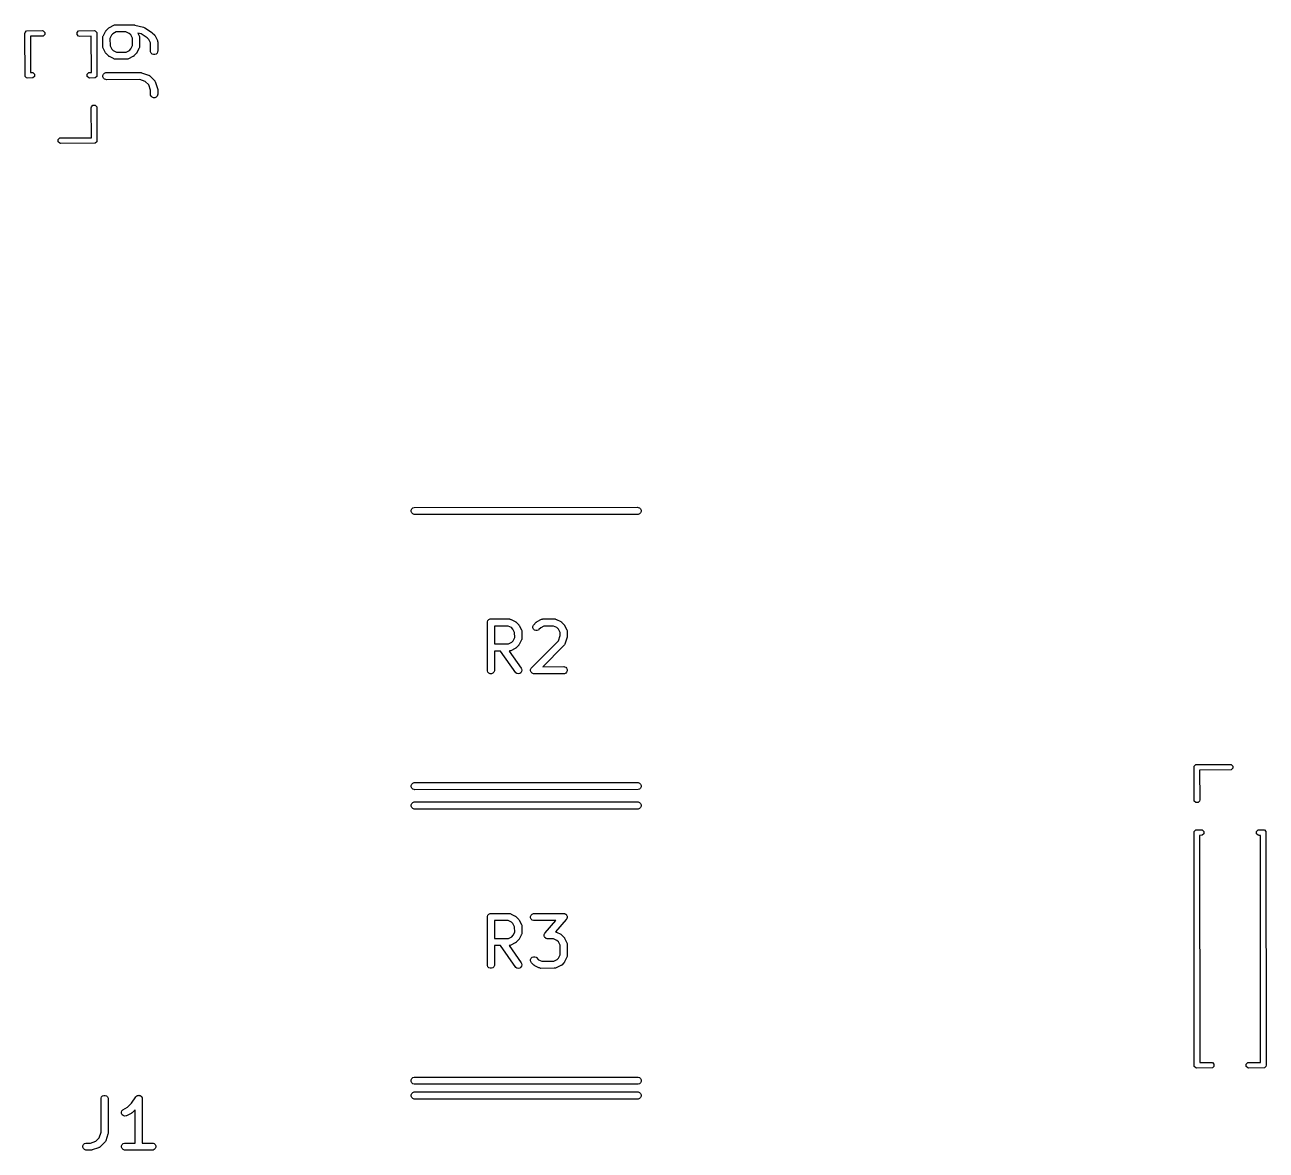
# Model space of a CAD drawing. Extents: x 195 to 321, y -207 to -140.
# Drawn here: x 195.25 to 221.25, y -178.84 to -155.26 of the extents above; entities that cross this region are included whole.
import ezdxf

# ---------------------------------------------------------------- set-up
doc = ezdxf.new("R2010")
doc.units = 0
doc.layers.add('BLACK', color=7, linetype='CONTINUOUS')

msp = doc.modelspace()

# ---------------------------------------------------------------- linework, layer by layer
at = {"layer": 'BLACK', "linetype": 'CONTINUOUS'}
for p, q in [((197.017199, -155.314942), (197.111754, -155.266251)), ((197.111754, -155.266251), (197.125485, -155.260996)), ((197.125485, -155.260996), (197.128174, -155.260804)), ((197.128174, -155.260804), (197.130663, -155.259774)), ((197.130663, -155.259774), (197.143333, -155.259727)), ((197.143333, -155.259727), (197.154675, -155.258922)), ((197.154675, -155.258922), (197.156943, -155.259678)), ((197.156943, -155.259678), (197.526247, -155.258333)), ((197.526247, -155.258333), (197.5288, -155.258584)), ((197.5288, -155.258584), (197.529893, -155.258422)), ((197.529893, -155.258422), (197.531764, -155.258876)), ((197.531764, -155.258876), (197.540879, -155.259774)), ((197.540879, -155.259774), (197.548547, -155.26295)), ((197.548547, -155.26295), (197.734913, -155.308191)), ((195.245, -155.44), (195.249567, -155.417039)), ((195.249567, -156.337961), (195.245, -155.44)), ((195.249567, -155.417039), (195.282039, -155.384567)), ((195.282039, -155.384567), (195.605507, -155.38)), ((195.628468, -155.495433), (195.36085, -155.499211)), ((195.36085, -155.499211), (195.3647, -156.256125)), ((195.605507, -155.38), (195.628468, -155.384567)), ((195.628468, -155.384567), (195.66094, -155.417039)), ((195.66094, -155.462961), (195.628468, -155.495433)), ((195.66094, -155.417039), (195.66094, -155.462961)), ((196.33906, -155.417039), (196.371532, -155.384567)), ((196.33906, -155.462961), (196.33906, -155.417039)), ((196.371532, -155.495433), (196.33906, -155.462961)), ((196.371532, -155.384567), (196.695, -155.38)), ((196.394493, -155.5), (196.371532, -155.495433)), ((196.635287, -155.4966), (196.394493, -155.5)), ((196.639156, -156.257325), (196.635287, -155.4966)), ((196.695, -155.38), (196.717961, -155.384567)), ((196.717961, -155.384567), (196.750433, -155.417039)), ((196.750433, -155.417039), (196.755, -156.315)), ((196.879819, -155.523809), (196.88126, -155.509177)), ((196.881077, -155.702896), (196.879819, -155.523809)), ((196.88126, -155.509177), (196.882291, -155.506687)), ((196.882291, -155.506687), (196.882482, -155.504)), ((196.882482, -155.504), (196.888786, -155.491006)), ((196.888786, -155.491006), (196.892459, -155.482141)), ((196.892459, -155.482141), (196.893681, -155.480918)), ((196.893681, -155.480918), (196.935356, -155.39503)), ((196.935356, -155.39503), (196.93932, -155.38873)), ((196.93932, -155.38873), (196.940078, -155.386903)), ((196.940078, -155.386903), (196.941208, -155.385732)), ((196.941208, -155.385732), (196.943188, -155.382587)), ((196.943188, -155.382587), (196.949682, -155.376954)), ((196.949682, -155.376954), (196.997024, -155.327919)), ((196.997024, -155.327919), (197.002773, -155.3232)), ((197.002773, -155.3232), (197.004073, -155.321702)), ((197.004073, -155.321702), (197.005486, -155.320974)), ((197.005486, -155.320974), (197.008389, -155.318592)), ((197.008389, -155.318592), (197.017199, -155.314942)), ((197.061871, -155.474974), (197.028619, -155.543504)), ((197.092115, -155.443647), (197.061871, -155.474974)), ((197.160803, -155.408276), (197.092115, -155.443647)), ((197.364521, -155.407534), (197.160803, -155.408276)), ((197.432224, -155.440385), (197.364521, -155.407534)), ((197.463551, -155.470629), (197.432224, -155.440385)), ((197.498975, -155.53942), (197.463551, -155.470629)), ((197.500065, -155.694589), (197.498975, -155.53942)), ((197.683097, -155.448585), (197.610395, -155.430936)), ((197.610395, -155.430936), (197.640948, -155.490268)), ((197.640948, -155.490268), (197.646203, -155.503999)), ((197.646203, -155.503999), (197.646394, -155.506688)), ((197.646394, -155.506688), (197.647425, -155.509177)), ((197.647425, -155.509177), (197.647518, -155.522516)), ((197.647518, -155.522516), (197.648277, -155.533189)), ((197.648277, -155.533189), (197.647607, -155.535196)), ((197.647607, -155.535196), (197.648866, -155.714285)), ((197.80748, -155.530124), (197.683097, -155.448585)), ((197.734913, -155.308191), (197.743535, -155.311271)), ((197.743535, -155.311271), (197.745352, -155.311631)), ((197.745352, -155.311631), (197.746323, -155.312267)), ((197.746323, -155.312267), (197.748759, -155.313138)), ((197.748759, -155.313138), (197.757262, -155.319438)), ((197.757262, -155.319438), (197.901183, -155.413786)), ((197.844504, -155.565868), (197.80748, -155.530124)), ((197.901183, -155.413786), (197.901223, -155.413819)), ((197.901223, -155.413819), (197.901247, -155.413829)), ((197.901247, -155.413829), (197.901311, -155.413891)), ((197.901311, -155.413891), (197.912558, -155.423102)), ((197.912558, -155.423102), (197.915678, -155.427761)), ((197.915678, -155.427761), (197.960232, -155.470775)), ((197.960232, -155.470775), (197.96495, -155.476524)), ((197.96495, -155.476524), (197.96645, -155.477825)), ((197.96645, -155.477825), (197.967177, -155.479238)), ((197.967177, -155.479238), (197.96956, -155.482141)), ((197.96956, -155.482141), (197.973209, -155.490951)), ((197.973209, -155.490951), (198.021901, -155.585506)), ((196.880408, -155.704904), (196.881077, -155.702896)), ((196.881166, -155.715576), (196.880408, -155.704904)), ((196.88126, -155.728917), (196.881166, -155.715576)), ((196.882291, -155.731406), (196.88126, -155.728917)), ((196.882482, -155.734094), (196.882291, -155.731406)), ((196.887737, -155.747826), (196.882482, -155.734094)), ((196.936429, -155.842382), (196.887737, -155.747826)), ((197.028619, -155.543504), (197.029709, -155.698673)), ((197.029709, -155.698673), (197.065133, -155.767464)), ((197.065133, -155.767464), (197.096461, -155.797709)), ((197.096461, -155.797709), (197.165082, -155.831005)), ((197.367818, -155.829849), (197.436569, -155.794446)), ((197.436569, -155.794446), (197.466814, -155.763118)), ((197.466814, -155.763118), (197.500065, -155.694589)), ((197.635004, -155.757174), (197.593329, -155.843064)), ((197.636226, -155.755953), (197.635004, -155.757174)), ((197.639895, -155.747093), (197.636226, -155.755953)), ((197.646203, -155.734095), (197.639895, -155.747093)), ((197.646394, -155.731405), (197.646203, -155.734095)), ((197.647425, -155.728917), (197.646394, -155.731405)), ((197.648866, -155.714285), (197.647425, -155.728917)), ((197.879928, -155.634658), (197.844504, -155.565868)), ((197.88126, -155.824155), (197.879928, -155.634658)), ((198.021901, -155.585506), (198.027156, -155.599237)), ((198.027156, -155.599237), (198.027347, -155.601926)), ((198.027347, -155.601926), (198.028378, -155.604415)), ((198.028378, -155.604415), (198.028471, -155.617754)), ((198.028471, -155.617754), (198.02923, -155.628427)), ((198.02923, -155.628427), (198.02856, -155.630434)), ((198.02856, -155.630434), (198.029819, -155.809523)), ((196.940078, -155.851191), (196.936429, -155.842382)), ((196.94246, -155.854093), (196.940078, -155.851191)), ((196.943188, -155.855507), (196.94246, -155.854093)), ((196.944686, -155.856806), (196.943188, -155.855507)), ((196.949405, -155.862556), (196.944686, -155.856806)), ((196.99844, -155.909897), (196.949405, -155.862556)), ((197.004073, -155.916392), (196.99844, -155.909897)), ((197.007218, -155.918371), (197.004073, -155.916392)), ((197.008389, -155.919502), (197.007218, -155.918371)), ((197.010216, -155.920259), (197.008389, -155.919502)), ((197.016516, -155.924224), (197.010216, -155.920259)), ((197.102405, -155.965899), (197.016516, -155.924224)), ((197.103627, -155.967121), (197.102405, -155.965899)), ((197.112486, -155.97079), (197.103627, -155.967121)), ((197.125485, -155.977098), (197.112486, -155.97079)), ((197.128174, -155.977289), (197.125485, -155.977098)), ((197.130663, -155.97832), (197.128174, -155.977289)), ((197.145295, -155.979761), (197.130663, -155.97832)), ((197.371899, -155.978468), (197.145295, -155.979761)), ((197.165082, -155.831005), (197.367818, -155.829849)), ((197.374009, -155.979172), (197.371899, -155.978468)), ((197.384951, -155.978394), (197.374009, -155.979172)), ((197.398022, -155.97832), (197.384951, -155.978394)), ((197.400511, -155.977288), (197.398022, -155.97832)), ((197.403199, -155.977098), (197.400511, -155.977288)), ((197.416931, -155.971843), (197.403199, -155.977098)), ((197.511487, -155.92315), (197.416931, -155.971843)), ((197.520296, -155.919502), (197.511487, -155.92315)), ((197.523198, -155.917119), (197.520296, -155.919502)), ((197.524612, -155.916392), (197.523198, -155.917119)), ((197.525911, -155.914893), (197.524612, -155.916392)), ((197.531661, -155.910175), (197.525911, -155.914893)), ((197.579002, -155.861139), (197.531661, -155.910175)), ((197.585497, -155.855507), (197.579002, -155.861139)), ((197.587476, -155.852361), (197.585497, -155.855507)), ((197.588607, -155.851191), (197.587476, -155.852361)), ((197.589364, -155.849363), (197.588607, -155.851191)), ((197.593329, -155.843064), (197.589364, -155.849363)), ((197.892459, -155.851191), (197.88126, -155.824155)), ((197.913151, -155.871883), (197.892459, -155.851191)), ((197.940187, -155.883082), (197.913151, -155.871883)), ((197.969451, -155.883082), (197.940187, -155.883082)), ((197.996487, -155.871883), (197.969451, -155.883082)), ((198.017179, -155.851191), (197.996487, -155.871883)), ((198.028378, -155.824155), (198.017179, -155.851191)), ((198.029819, -155.809523), (198.028378, -155.824155)), ((195.3647, -156.256125), (195.391724, -156.255)), ((195.391724, -156.255), (195.414685, -156.259567)), ((195.414685, -156.259567), (195.447157, -156.292039)), ((195.447157, -156.292039), (195.447157, -156.337961)), ((196.552843, -156.292039), (196.585315, -156.259567)), ((196.552843, -156.337961), (196.552843, -156.292039)), ((196.585315, -156.259567), (196.639156, -156.257325)), ((196.755, -156.315), (196.750433, -156.337961)), ((196.88126, -156.318701), (196.892459, -156.291665)), ((196.88126, -156.347965), (196.88126, -156.318701)), ((196.892459, -156.291665), (196.913151, -156.270973)), ((196.913151, -156.270973), (196.940187, -156.259774)), ((196.940187, -156.259774), (197.669104, -156.258333)), ((197.669104, -156.258333), (197.676509, -156.259062)), ((197.676509, -156.259062), (197.678484, -156.258922)), ((197.678484, -156.258922), (197.67997, -156.259403)), ((197.67997, -156.259403), (197.683736, -156.259774)), ((197.683736, -156.259774), (197.693099, -156.263652)), ((197.693099, -156.263652), (197.835678, -156.309801)), ((197.835678, -156.309801), (197.849103, -156.315795)), ((197.849103, -156.315795), (197.851137, -156.317559)), ((197.851137, -156.317559), (197.853628, -156.318591)), ((197.853628, -156.318591), (197.863568, -156.32834)), ((195.282039, -156.370433), (195.249567, -156.337961)), ((195.305, -156.375), (195.282039, -156.370433)), ((195.414685, -156.370433), (195.305, -156.375)), ((195.447157, -156.337961), (195.414685, -156.370433)), ((196.585315, -156.370433), (196.552843, -156.337961)), ((196.608276, -156.375), (196.585315, -156.370433)), ((196.717961, -156.370433), (196.608276, -156.375)), ((196.750433, -156.337961), (196.717961, -156.370433)), ((196.892459, -156.375001), (196.88126, -156.347965)), ((196.913151, -156.395693), (196.892459, -156.375001)), ((196.940187, -156.406892), (196.913151, -156.395693)), ((196.954819, -156.408333), (196.940187, -156.406892)), ((197.653014, -156.406952), (196.954819, -156.408333)), ((197.769958, -156.444804), (197.653014, -156.406952)), ((197.841076, -156.514562), (197.769958, -156.444804)), ((197.879934, -156.627832), (197.841076, -156.514562)), ((197.863568, -156.32834), (197.87121, -156.334969)), ((197.87121, -156.334969), (197.872061, -156.336671)), ((197.872061, -156.336671), (197.960233, -156.423157)), ((197.960233, -156.423157), (197.969561, -156.434522)), ((197.969561, -156.434522), (197.970592, -156.437012)), ((197.970592, -156.437012), (197.972357, -156.439047)), ((197.972357, -156.439047), (197.976802, -156.452005)), ((197.976802, -156.452005), (197.980759, -156.461558)), ((197.980759, -156.461558), (197.980759, -156.463538)), ((197.980759, -156.463538), (198.02597, -156.595329)), ((197.88126, -156.728917), (197.879934, -156.627832)), ((197.892459, -156.755953), (197.88126, -156.728917)), ((197.913151, -156.776645), (197.892459, -156.755953)), ((197.940187, -156.787844), (197.913151, -156.776645)), ((197.969451, -156.787844), (197.940187, -156.787844)), ((197.996487, -156.776645), (197.969451, -156.787844)), ((198.017179, -156.755953), (197.996487, -156.776645)), ((198.028378, -156.728917), (198.017179, -156.755953)), ((198.02597, -156.595329), (198.027619, -156.602584)), ((198.027619, -156.602584), (198.028378, -156.604415)), ((198.028378, -156.604415), (198.028398, -156.606011)), ((198.029819, -156.714285), (198.028378, -156.728917)), ((198.028398, -156.606011), (198.02923, -156.609666)), ((198.02923, -156.609666), (198.028568, -156.618966)), ((198.028568, -156.618966), (198.029819, -156.714285)), ((196.635, -157), (196.639567, -156.977039)), ((196.639034, -157.625356), (196.635, -157)), ((196.639567, -156.977039), (196.672039, -156.944567)), ((196.672039, -156.944567), (196.717961, -156.944567)), ((196.717961, -156.944567), (196.750433, -156.977039)), ((196.750433, -156.977039), (196.755, -157.685)), ((195.944567, -157.662039), (195.977039, -157.629567)), ((195.944567, -157.707961), (195.944567, -157.662039)), ((195.977039, -157.740433), (195.944567, -157.707961)), ((195.977039, -157.629567), (196.639034, -157.625356)), ((196, -157.745), (195.977039, -157.740433)), ((196.717961, -157.740433), (196, -157.745)), ((196.750433, -157.707961), (196.717961, -157.740433)), ((196.755, -157.685), (196.750433, -157.707961)), ((203.341214, -165.430034), (203.352592, -165.402566)), ((203.352592, -165.402566), (203.373616, -165.381542)), ((203.373616, -165.381542), (203.401084, -165.370164)), ((203.401084, -165.370164), (208.08405, -165.3687)), ((208.08405, -165.3687), (208.098916, -165.370164)), ((208.098916, -165.370164), (208.126384, -165.381542)), ((208.126384, -165.381542), (208.147408, -165.402566)), ((208.147408, -165.402566), (208.158786, -165.430034)), ((203.341214, -165.459766), (203.341214, -165.430034)), ((203.352592, -165.487234), (203.341214, -165.459766)), ((203.373616, -165.508258), (203.352592, -165.487234)), ((203.401084, -165.519636), (203.373616, -165.508258)), ((203.41595, -165.5211), (203.401084, -165.519636)), ((208.098916, -165.519636), (203.41595, -165.5211)), ((208.126384, -165.508258), (208.098916, -165.519636)), ((208.147408, -165.487234), (208.126384, -165.508258)), ((208.158786, -165.459766), (208.147408, -165.487234)), ((208.158786, -165.430034), (208.158786, -165.459766)), ((204.938346, -167.767987), (204.949545, -167.740951)), ((204.949545, -167.740951), (204.970237, -167.720259)), ((204.970237, -167.720259), (204.997273, -167.70906)), ((204.997273, -167.70906), (205.392857, -167.707619)), ((205.392857, -167.707619), (205.407489, -167.70906)), ((205.407489, -167.70906), (205.409978, -167.710091)), ((205.409978, -167.710091), (205.412666, -167.710282)), ((205.412666, -167.710282), (205.425659, -167.716586)), ((205.425659, -167.716586), (205.434525, -167.720259)), ((205.434525, -167.720259), (205.435747, -167.721481)), ((205.435747, -167.721481), (205.521636, -167.763156)), ((205.521636, -167.763156), (205.527935, -167.76712)), ((205.970237, -167.767878), (205.979047, -167.764228)), ((205.979047, -167.764228), (206.073602, -167.715537)), ((206.073602, -167.715537), (206.087333, -167.710282)), ((206.087333, -167.710282), (206.090022, -167.71009)), ((206.090022, -167.71009), (206.092511, -167.70906)), ((206.092511, -167.70906), (206.10558, -167.708985)), ((206.10558, -167.708985), (206.116523, -167.708208)), ((206.116523, -167.708208), (206.118632, -167.708911)), ((206.118632, -167.708911), (206.345238, -167.707619)), ((206.345238, -167.707619), (206.35987, -167.70906)), ((206.35987, -167.70906), (206.362359, -167.710091)), ((206.362359, -167.710091), (206.365047, -167.710282)), ((206.365047, -167.710282), (206.37804, -167.716586)), ((206.37804, -167.716586), (206.386906, -167.720259)), ((206.386906, -167.720259), (206.388128, -167.721481)), ((206.388128, -167.721481), (206.474017, -167.763156)), ((206.474017, -167.763156), (206.480316, -167.76712)), ((204.936905, -167.782619), (204.938346, -167.767987)), ((204.938346, -168.797251), (204.936905, -167.782619)), ((205.372924, -167.856303), (205.08559, -167.85735)), ((205.08559, -167.85735), (205.086123, -168.232545)), ((205.441691, -167.889671), (205.372924, -167.856303)), ((205.473018, -167.919915), (205.441691, -167.889671)), ((205.508476, -167.988772), (205.473018, -167.919915)), ((205.509461, -168.096404), (205.508476, -167.988772)), ((205.527935, -167.76712), (205.529763, -167.767878)), ((205.529763, -167.767878), (205.530933, -167.769008)), ((205.530933, -167.769008), (205.534079, -167.770988)), ((205.534079, -167.770988), (205.539711, -167.777482)), ((205.539711, -167.777482), (205.588747, -167.824824)), ((205.588747, -167.824824), (205.593465, -167.830573)), ((205.593465, -167.830573), (205.594964, -167.831873)), ((205.594964, -167.831873), (205.595691, -167.833286)), ((205.595691, -167.833286), (205.598074, -167.836189)), ((205.598074, -167.836189), (205.601723, -167.844999)), ((205.601723, -167.844999), (205.650415, -167.939554)), ((205.650415, -167.939554), (205.65567, -167.953285)), ((205.65567, -167.953285), (205.655861, -167.955974)), ((205.655861, -167.955974), (205.656892, -167.958463)), ((205.656892, -167.958463), (205.657018, -167.97226)), ((205.657018, -167.97226), (205.657744, -167.982475)), ((205.657744, -167.982475), (205.657128, -167.984321)), ((205.657128, -167.984321), (205.658333, -168.115952)), ((205.890727, -167.863226), (205.901926, -167.836189)), ((205.890727, -167.892488), (205.890727, -167.863226)), ((205.901926, -167.919525), (205.890727, -167.892488)), ((205.901926, -167.836189), (205.958872, -167.777205)), ((205.922618, -167.940217), (205.901926, -167.919525)), ((205.949655, -167.951416), (205.922618, -167.940217)), ((205.978917, -167.951416), (205.949655, -167.951416)), ((205.958872, -167.777205), (205.964621, -167.772486)), ((205.964621, -167.772486), (205.965921, -167.770988)), ((205.965921, -167.770988), (205.967334, -167.77026)), ((205.967334, -167.77026), (205.970237, -167.767878)), ((206.005954, -167.940217), (205.978917, -167.951416)), ((206.017319, -167.93089), (206.005954, -167.940217)), ((206.053963, -167.892933), (206.017319, -167.93089)), ((206.122714, -167.85753), (206.053963, -167.892933)), ((206.32545, -167.856374), (206.122714, -167.85753)), ((206.394072, -167.889671), (206.32545, -167.856374)), ((206.425399, -167.919915), (206.394072, -167.889671)), ((206.460921, -167.988896), (206.425399, -167.919915)), ((206.461765, -168.053259), (206.460921, -167.988896)), ((206.480316, -167.76712), (206.482144, -167.767878)), ((206.482144, -167.767878), (206.483314, -167.769008)), ((206.483314, -167.769008), (206.48646, -167.770988)), ((206.48646, -167.770988), (206.492092, -167.777482)), ((206.492092, -167.777482), (206.541128, -167.824824)), ((206.541128, -167.824824), (206.545846, -167.830573)), ((206.545846, -167.830573), (206.547345, -167.831873)), ((206.547345, -167.831873), (206.548072, -167.833286)), ((206.548072, -167.833286), (206.550455, -167.836189)), ((206.550455, -167.836189), (206.554104, -167.844999)), ((206.554104, -167.844999), (206.602796, -167.939554)), ((206.602796, -167.939554), (206.608051, -167.953285)), ((206.608051, -167.953285), (206.608242, -167.955974)), ((206.608242, -167.955974), (206.609273, -167.958463)), ((206.609273, -167.958463), (206.609466, -167.973204)), ((206.609466, -167.973204), (206.610125, -167.982475)), ((206.610125, -167.982475), (206.609608, -167.984025)), ((206.609608, -167.984025), (206.610714, -168.068333)), ((205.086123, -168.232545), (205.246041, -168.231962)), ((205.246041, -168.231962), (205.248375, -168.231446)), ((205.248375, -168.231446), (205.251197, -168.231944)), ((205.251197, -168.231944), (205.377348, -168.231484)), ((205.377348, -168.231484), (205.446036, -168.196113)), ((205.446036, -168.196113), (205.476281, -168.164785)), ((205.476281, -168.164785), (205.509461, -168.096404)), ((205.588469, -168.262806), (205.541128, -168.311842)), ((205.594964, -168.257174), (205.588469, -168.262806)), ((205.596943, -168.254028), (205.594964, -168.257174)), ((205.598074, -168.252858), (205.596943, -168.254028)), ((205.598831, -168.25103), (205.598074, -168.252858)), ((205.602796, -168.244731), (205.598831, -168.25103)), ((205.644471, -168.158841), (205.602796, -168.244731)), ((205.645693, -168.15762), (205.644471, -168.158841)), ((205.649362, -168.14876), (205.645693, -168.15762)), ((205.65567, -168.135762), (205.649362, -168.14876)), ((205.655861, -168.133072), (205.65567, -168.135762)), ((205.656892, -168.130584), (205.655861, -168.133072)), ((205.658333, -168.115952), (205.656892, -168.130584)), ((205.854307, -168.740951), (206.424326, -168.16893)), ((206.531801, -168.271578), (206.096289, -168.708618)), ((206.424326, -168.16893), (206.461765, -168.053259)), ((206.534078, -168.27044), (206.531801, -168.271578)), ((206.541749, -168.261595), (206.534078, -168.27044)), ((206.550456, -168.252858), (206.541749, -168.261595)), ((206.551487, -168.250367), (206.550456, -168.252858)), ((206.553252, -168.248333), (206.551487, -168.250367)), ((206.559246, -168.234907), (206.553252, -168.248333)), ((206.605395, -168.092325), (206.559246, -168.234907)), ((206.609273, -168.082965), (206.605395, -168.092325)), ((206.609643, -168.079201), (206.609273, -168.082965)), ((206.610125, -168.077714), (206.609643, -168.079201)), ((206.610714, -168.068333), (206.609984, -168.075739)), ((206.609984, -168.075739), (206.610125, -168.077714)), ((205.210557, -168.380704), (205.086334, -168.381156)), ((205.086334, -168.381156), (205.086905, -168.782619)), ((205.531462, -168.836789), (205.210557, -168.380704)), ((205.394817, -168.380033), (205.391919, -168.380239)), ((205.391919, -168.380239), (205.644776, -168.73961)), ((205.407489, -168.379987), (205.394817, -168.380033)), ((205.409978, -168.378955), (205.407489, -168.379987)), ((205.412666, -168.378765), (205.409978, -168.378955)), ((205.426398, -168.37351), (205.412666, -168.378765)), ((205.520954, -168.324817), (205.426398, -168.37351)), ((205.529763, -168.321169), (205.520954, -168.324817)), ((205.532665, -168.318786), (205.529763, -168.321169)), ((205.534079, -168.318059), (205.532665, -168.318786)), ((205.535378, -168.31656), (205.534079, -168.318059)), ((205.541128, -168.311842), (205.535378, -168.31656)), ((204.949545, -168.824287), (204.938346, -168.797251)), ((205.085464, -168.797251), (205.074265, -168.824287)), ((205.086905, -168.782619), (205.085464, -168.797251)), ((205.644776, -168.73961), (205.651986, -168.752423)), ((205.651986, -168.752423), (205.658315, -168.780994)), ((205.658315, -168.780994), (205.65323, -168.809812)), ((205.843108, -168.767987), (205.854307, -168.740951)), ((205.843108, -168.797251), (205.843108, -168.767987)), ((205.854307, -168.824287), (205.843108, -168.797251)), ((206.096289, -168.708618), (206.535714, -168.707619)), ((206.535714, -168.707619), (206.550346, -168.70906)), ((206.550346, -168.70906), (206.577382, -168.720259)), ((206.577382, -168.720259), (206.598074, -168.740951)), ((206.598074, -168.740951), (206.609273, -168.767987)), ((206.609273, -168.797251), (206.598074, -168.824287)), ((206.609273, -168.767987), (206.609273, -168.797251)), ((204.970237, -168.844979), (204.949545, -168.824287)), ((204.997273, -168.856178), (204.970237, -168.844979)), ((205.026537, -168.856178), (204.997273, -168.856178)), ((205.053573, -168.844979), (205.026537, -168.856178)), ((205.074265, -168.824287), (205.053573, -168.844979)), ((205.556141, -168.852516), (205.531462, -168.836789)), ((205.584958, -168.857602), (205.556141, -168.852516)), ((205.613529, -168.851272), (205.584958, -168.857602)), ((205.637503, -168.83449), (205.613529, -168.851272)), ((205.65323, -168.809812), (205.637503, -168.83449)), ((205.874999, -168.844979), (205.854307, -168.824287)), ((205.902035, -168.856178), (205.874999, -168.844979)), ((205.916667, -168.857619), (205.902035, -168.856178)), ((206.550346, -168.856178), (205.916667, -168.857619)), ((206.577382, -168.844979), (206.550346, -168.856178)), ((206.598074, -168.824287), (206.577382, -168.844979)), ((219.745, -170.815), (219.749567, -170.792039)), ((219.749567, -171.522961), (219.745, -170.815)), ((219.749567, -170.792039), (219.782039, -170.759567)), ((219.782039, -170.759567), (220.5, -170.755)), ((220.522961, -170.870433), (219.860965, -170.874643)), ((219.860965, -170.874643), (219.865, -171.5)), ((220.5, -170.755), (220.522961, -170.759567)), ((220.522961, -170.759567), (220.555433, -170.792039)), ((220.555433, -170.837961), (220.522961, -170.870433)), ((220.555433, -170.792039), (220.555433, -170.837961)), ((203.373616, -171.147342), (203.401084, -171.135964)), ((203.401084, -171.135964), (208.08405, -171.1345)), ((208.08405, -171.1345), (208.098916, -171.135964)), ((208.098916, -171.135964), (208.126384, -171.147342)), ((203.341214, -171.195834), (203.352592, -171.168366)), ((203.341214, -171.225566), (203.341214, -171.195834)), ((203.352592, -171.253034), (203.341214, -171.225566)), ((203.352592, -171.168366), (203.373616, -171.147342)), ((203.373616, -171.274058), (203.352592, -171.253034)), ((203.401084, -171.285436), (203.373616, -171.274058)), ((203.41595, -171.2869), (203.401084, -171.285436)), ((208.098916, -171.285436), (203.41595, -171.2869)), ((208.126384, -171.274058), (208.098916, -171.285436)), ((208.126384, -171.147342), (208.147408, -171.168366)), ((208.147408, -171.253034), (208.126384, -171.274058)), ((208.147408, -171.168366), (208.158786, -171.195834)), ((208.158786, -171.225566), (208.147408, -171.253034)), ((208.158786, -171.195834), (208.158786, -171.225566)), ((203.341214, -171.602234), (203.352592, -171.574766)), ((203.341214, -171.631966), (203.341214, -171.602234)), ((203.352592, -171.659434), (203.341214, -171.631966)), ((203.352592, -171.574766), (203.373616, -171.553742)), ((203.373616, -171.680458), (203.352592, -171.659434)), ((203.373616, -171.553742), (203.401084, -171.542364)), ((203.401084, -171.542364), (208.08405, -171.5409)), ((208.08405, -171.5409), (208.098916, -171.542364)), ((208.098916, -171.542364), (208.126384, -171.553742)), ((208.126384, -171.553742), (208.147408, -171.574766)), ((208.147408, -171.659434), (208.126384, -171.680458)), ((208.147408, -171.574766), (208.158786, -171.602234)), ((208.158786, -171.631966), (208.147408, -171.659434)), ((208.158786, -171.602234), (208.158786, -171.631966)), ((219.782039, -171.555433), (219.749567, -171.522961)), ((219.827961, -171.555433), (219.782039, -171.555433)), ((219.860433, -171.522961), (219.827961, -171.555433)), ((219.865, -171.5), (219.860433, -171.522961)), ((203.401084, -171.691836), (203.373616, -171.680458)), ((203.41595, -171.6933), (203.401084, -171.691836)), ((208.098916, -171.691836), (203.41595, -171.6933)), ((208.126384, -171.680458), (208.098916, -171.691836)), ((219.745, -172.185), (219.749567, -172.162039)), ((219.749567, -177.082961), (219.745, -172.185)), ((219.749567, -172.162039), (219.782039, -172.129567)), ((219.782039, -172.129567), (219.891724, -172.125)), ((219.891724, -172.125), (219.914685, -172.129567)), ((219.914685, -172.129567), (219.947157, -172.162039)), ((219.947157, -172.162039), (219.947157, -172.207961)), ((221.052843, -172.162039), (221.085315, -172.129567)), ((221.052843, -172.207961), (221.052843, -172.162039)), ((221.085315, -172.129567), (221.195, -172.125)), ((221.195, -172.125), (221.217961, -172.129567)), ((221.217961, -172.129567), (221.250433, -172.162039)), ((221.250433, -172.162039), (221.255, -177.06)), ((219.914685, -172.240433), (219.860508, -172.242688)), ((219.860508, -172.242688), (219.864947, -177.003396)), ((219.947157, -172.207961), (219.914685, -172.240433)), ((221.085315, -172.240433), (221.052843, -172.207961)), ((221.108276, -172.245), (221.085315, -172.240433)), ((221.135054, -172.243884), (221.108276, -172.245)), ((221.13949, -177.000783), (221.135054, -172.243884)), ((204.936905, -173.954819), (204.938346, -173.940187)), ((204.938346, -174.969451), (204.936905, -173.954819)), ((204.938346, -173.940187), (204.949545, -173.913151)), ((204.949545, -173.913151), (204.970237, -173.892459)), ((204.970237, -173.892459), (204.997273, -173.88126)), ((204.997273, -173.88126), (205.392857, -173.879819)), ((205.392857, -173.879819), (205.407489, -173.88126)), ((205.407489, -173.88126), (205.409978, -173.882291)), ((205.409978, -173.882291), (205.412666, -173.882482)), ((205.412666, -173.882482), (205.425659, -173.888786)), ((205.425659, -173.888786), (205.434525, -173.892459)), ((205.434525, -173.892459), (205.435747, -173.893681)), ((205.435747, -173.893681), (205.521636, -173.935356)), ((205.521636, -173.935356), (205.527935, -173.93932)), ((205.527935, -173.93932), (205.529763, -173.940078)), ((205.529763, -173.940078), (205.530933, -173.941208)), ((205.530933, -173.941208), (205.534079, -173.943188)), ((205.534079, -173.943188), (205.539711, -173.949682)), ((205.539711, -173.949682), (205.588747, -173.997024)), ((205.588747, -173.997024), (205.593465, -174.002773)), ((205.593465, -174.002773), (205.594964, -174.004073)), ((205.594964, -174.004073), (205.595691, -174.005486)), ((205.595691, -174.005486), (205.598074, -174.008389)), ((205.843108, -173.940187), (205.854307, -173.913151)), ((205.843108, -173.969451), (205.843108, -173.940187)), ((205.854307, -173.996487), (205.843108, -173.969451)), ((205.854307, -173.913151), (205.874999, -173.892459)), ((205.874999, -174.017179), (205.854307, -173.996487)), ((205.874999, -173.892459), (205.902035, -173.88126)), ((205.902035, -173.88126), (206.535714, -173.879819)), ((206.589941, -174.004619), (206.364758, -174.263413)), ((206.535714, -173.879819), (206.543452, -173.880581)), ((206.543452, -173.880581), (206.54542, -173.88045)), ((206.54542, -173.88045), (206.546775, -173.880908)), ((206.546775, -173.880908), (206.550346, -173.88126)), ((206.550346, -173.88126), (206.561603, -173.885923)), ((206.561603, -173.885923), (206.573141, -173.889825)), ((206.573141, -173.889825), (206.575045, -173.89149)), ((206.575045, -173.89149), (206.577382, -173.892459)), ((206.577382, -173.892459), (206.585992, -173.901069)), ((206.585992, -173.901069), (206.595165, -173.909095)), ((206.598074, -173.996487), (206.589941, -174.004619)), ((206.595165, -173.909095), (206.596287, -173.911364)), ((206.596287, -173.911364), (206.598074, -173.913151)), ((206.598074, -173.913151), (206.602734, -173.924401)), ((206.599033, -173.99417), (206.598074, -173.996487)), ((206.600708, -173.992246), (206.599033, -173.99417)), ((206.604609, -173.980708), (206.600708, -173.992246)), ((206.602734, -173.924401), (206.608137, -173.935327)), ((206.609273, -173.969451), (206.604609, -173.980708)), ((206.608137, -173.935327), (206.608305, -173.93785)), ((206.608305, -173.93785), (206.609273, -173.940187)), ((206.609273, -173.940187), (206.609273, -173.952371)), ((206.609273, -173.952371), (206.610083, -173.964525)), ((206.610083, -173.964525), (206.609273, -173.96692)), ((206.609273, -173.96692), (206.609273, -173.969451)), ((205.372924, -174.028503), (205.08559, -174.02955)), ((205.08559, -174.02955), (205.086123, -174.404745)), ((205.441691, -174.061871), (205.372924, -174.028503)), ((205.473018, -174.092115), (205.441691, -174.061871)), ((205.508476, -174.160972), (205.473018, -174.092115)), ((205.509461, -174.268604), (205.508476, -174.160972)), ((205.598074, -174.008389), (205.601723, -174.017199)), ((205.601723, -174.017199), (205.650415, -174.111754)), ((205.650415, -174.111754), (205.65567, -174.125485)), ((205.65567, -174.125485), (205.655861, -174.128174)), ((205.655861, -174.128174), (205.656892, -174.130663)), ((205.656892, -174.130663), (205.657018, -174.14446)), ((205.657018, -174.14446), (205.657744, -174.154675)), ((205.657744, -174.154675), (205.657128, -174.156521)), ((205.657128, -174.156521), (205.658333, -174.288152)), ((205.902035, -174.028378), (205.874999, -174.017179)), ((205.916667, -174.029819), (205.902035, -174.028378)), ((206.371938, -174.028783), (205.916667, -174.029819)), ((206.148153, -174.28597), (206.371938, -174.028783)), ((206.364758, -174.263413), (206.365047, -174.263434)), ((206.365047, -174.263434), (206.37804, -174.269738)), ((205.086123, -174.404745), (205.246041, -174.404162)), ((205.246041, -174.404162), (205.248375, -174.403646)), ((205.248375, -174.403646), (205.251197, -174.404144)), ((205.251197, -174.404144), (205.377348, -174.403684)), ((205.377348, -174.403684), (205.446036, -174.368313)), ((205.520954, -174.497017), (205.426398, -174.54571)), ((205.446036, -174.368313), (205.476281, -174.336985)), ((205.476281, -174.336985), (205.509461, -174.268604)), ((205.529763, -174.493369), (205.520954, -174.497017)), ((205.532665, -174.490986), (205.529763, -174.493369)), ((205.534079, -174.490259), (205.532665, -174.490986)), ((205.535378, -174.48876), (205.534079, -174.490259)), ((205.541128, -174.484042), (205.535378, -174.48876)), ((205.588469, -174.435006), (205.541128, -174.484042)), ((205.594964, -174.429374), (205.588469, -174.435006)), ((205.596943, -174.426228), (205.594964, -174.429374)), ((205.598074, -174.425058), (205.596943, -174.426228)), ((205.598831, -174.42323), (205.598074, -174.425058)), ((205.602796, -174.416931), (205.598831, -174.42323)), ((205.644471, -174.331041), (205.602796, -174.416931)), ((205.645693, -174.32982), (205.644471, -174.331041)), ((205.649362, -174.32096), (205.645693, -174.32982)), ((205.65567, -174.307962), (205.649362, -174.32096)), ((205.655861, -174.305272), (205.65567, -174.307962)), ((205.656892, -174.302784), (205.655861, -174.305272)), ((205.658333, -174.288152), (205.656892, -174.302784)), ((206.128012, -174.326065), (206.128822, -174.323669)), ((206.128822, -174.338218), (206.128012, -174.326065)), ((206.128822, -174.321139), (206.133485, -174.309881)), ((206.128822, -174.323669), (206.128822, -174.321139)), ((206.128822, -174.350403), (206.128822, -174.338218)), ((206.129789, -174.352739), (206.128822, -174.350403)), ((206.129958, -174.355263), (206.129789, -174.352739)), ((206.13536, -174.366188), (206.129958, -174.355263)), ((206.133485, -174.309881), (206.137387, -174.298344)), ((206.140021, -174.377439), (206.13536, -174.366188)), ((206.137387, -174.298344), (206.139061, -174.296419)), ((206.139061, -174.296419), (206.140021, -174.294103)), ((206.140021, -174.294103), (206.148153, -174.28597)), ((206.141807, -174.379225), (206.140021, -174.377439)), ((206.14293, -174.381495), (206.141807, -174.379225)), ((206.152102, -174.38952), (206.14293, -174.381495)), ((206.160713, -174.398131), (206.152102, -174.38952)), ((206.163049, -174.399099), (206.160713, -174.398131)), ((206.164954, -174.400765), (206.163049, -174.399099)), ((206.176491, -174.404666), (206.164954, -174.400765)), ((206.187749, -174.40933), (206.176491, -174.404666)), ((206.191319, -174.409681), (206.187749, -174.40933)), ((206.192675, -174.41014), (206.191319, -174.409681)), ((206.194642, -174.410008), (206.192675, -174.41014)), ((206.202381, -174.410771), (206.194642, -174.410008)), ((206.32569, -174.409642), (206.202381, -174.410771)), ((206.394072, -174.442823), (206.32569, -174.409642)), ((206.37804, -174.269738), (206.386906, -174.273411)), ((206.386906, -174.273411), (206.388128, -174.274633)), ((206.388128, -174.274633), (206.474017, -174.316308)), ((206.425399, -174.473067), (206.394072, -174.442823)), ((206.460802, -174.541818), (206.425399, -174.473067)), ((206.474017, -174.316308), (206.480316, -174.320272)), ((206.480316, -174.320272), (206.482144, -174.32103)), ((206.482144, -174.32103), (206.483314, -174.32216)), ((206.483314, -174.32216), (206.48646, -174.32414)), ((206.48646, -174.32414), (206.492092, -174.330634)), ((206.492092, -174.330634), (206.541128, -174.377976)), ((206.541128, -174.377976), (206.545846, -174.383725)), ((206.545846, -174.383725), (206.547345, -174.385025)), ((206.547345, -174.385025), (206.548072, -174.386438)), ((206.548072, -174.386438), (206.550455, -174.389341)), ((206.550455, -174.389341), (206.554104, -174.398151)), ((206.554104, -174.398151), (206.602796, -174.492706)), ((206.602796, -174.492706), (206.608051, -174.506437)), ((206.608051, -174.506437), (206.608242, -174.509126)), ((206.608242, -174.509126), (206.609273, -174.511615)), ((206.609273, -174.511615), (206.609347, -174.524684)), ((206.609347, -174.524684), (206.610125, -174.535627)), ((205.210557, -174.552904), (205.086334, -174.553356)), ((205.086334, -174.553356), (205.086905, -174.954819)), ((205.531462, -175.008989), (205.210557, -174.552904)), ((205.394817, -174.552233), (205.391919, -174.552439)), ((205.391919, -174.552439), (205.644776, -174.91181)), ((205.407489, -174.552187), (205.394817, -174.552233)), ((205.409978, -174.551155), (205.407489, -174.552187)), ((205.412666, -174.550965), (205.409978, -174.551155)), ((205.426398, -174.54571), (205.412666, -174.550965)), ((205.875, -174.797219), (205.902036, -174.786021)), ((205.902036, -174.786021), (205.931299, -174.786021)), ((205.931299, -174.786021), (205.958335, -174.79722)), ((206.428662, -174.813175), (206.461958, -174.744554)), ((206.461958, -174.744554), (206.460802, -174.541818)), ((206.608051, -174.784152), (206.601743, -174.79715)), ((206.608242, -174.781462), (206.608051, -174.784152)), ((206.609273, -174.778974), (206.608242, -174.781462)), ((206.610714, -174.764342), (206.609273, -174.778974)), ((206.610125, -174.535627), (206.609421, -174.537736)), ((206.609421, -174.537736), (206.610714, -174.764342)), ((204.949545, -174.996487), (204.938346, -174.969451)), ((204.970237, -175.017179), (204.949545, -174.996487)), ((204.997273, -175.028378), (204.970237, -175.017179)), ((205.026537, -175.028378), (204.997273, -175.028378)), ((205.053573, -175.017179), (205.026537, -175.028378)), ((205.074265, -174.996487), (205.053573, -175.017179)), ((205.085464, -174.969451), (205.074265, -174.996487)), ((205.086905, -174.954819), (205.085464, -174.969451)), ((205.556141, -175.024716), (205.531462, -175.008989)), ((205.584958, -175.029802), (205.556141, -175.024716)), ((205.613529, -175.023472), (205.584958, -175.029802)), ((205.637503, -175.00669), (205.613529, -175.023472)), ((205.65323, -174.982012), (205.637503, -175.00669)), ((205.644776, -174.91181), (205.651986, -174.924623)), ((205.651986, -174.924623), (205.658315, -174.953194)), ((205.658315, -174.953194), (205.65323, -174.982012)), ((205.843108, -174.844948), (205.854307, -174.817912)), ((205.843108, -174.874211), (205.843108, -174.844948)), ((205.854306, -174.901247), (205.843108, -174.874211)), ((205.863633, -174.912612), (205.854306, -174.901247)), ((205.854307, -174.817912), (205.875, -174.797219)), ((205.912668, -174.959953), (205.863633, -174.912612)), ((205.918302, -174.96645), (205.912668, -174.959953)), ((205.921447, -174.968429), (205.918302, -174.96645)), ((205.922618, -174.96956), (205.921447, -174.968429)), ((205.924445, -174.970317), (205.922618, -174.96956)), ((205.930745, -174.974282), (205.924445, -174.970317)), ((206.016634, -175.015957), (205.930745, -174.974282)), ((205.958335, -174.79722), (206.01069, -174.847767)), ((206.01069, -174.847767), (206.079375, -174.881094)), ((206.017856, -175.017179), (206.016634, -175.015957)), ((206.026715, -175.020848), (206.017856, -175.017179)), ((206.039714, -175.027156), (206.026715, -175.020848)), ((206.042403, -175.027347), (206.039714, -175.027156)), ((206.044892, -175.028378), (206.042403, -175.027347)), ((206.059524, -175.029819), (206.044892, -175.028378)), ((206.333678, -175.028503), (206.059524, -175.029819)), ((206.079375, -174.881094), (206.329694, -174.879893)), ((206.329694, -174.879893), (206.398416, -174.844504)), ((206.335857, -175.02923), (206.333678, -175.028503)), ((206.346977, -175.028439), (206.335857, -175.02923)), ((206.35987, -175.028378), (206.346977, -175.028439)), ((206.362359, -175.027346), (206.35987, -175.028378)), ((206.365047, -175.027156), (206.362359, -175.027346)), ((206.378779, -175.021901), (206.365047, -175.027156)), ((206.473333, -174.973209), (206.378779, -175.021901)), ((206.398416, -174.844504), (206.428662, -174.813175)), ((206.482144, -174.96956), (206.473333, -174.973209)), ((206.485046, -174.967177), (206.482144, -174.96956)), ((206.48646, -174.96645), (206.485046, -174.967177)), ((206.48776, -174.96495), (206.48646, -174.96645)), ((206.49351, -174.960232), (206.48776, -174.96495)), ((206.540851, -174.911195), (206.49351, -174.960232)), ((206.547345, -174.905564), (206.540851, -174.911195)), ((206.549324, -174.902418), (206.547345, -174.905564)), ((206.550456, -174.901247), (206.549324, -174.902418)), ((206.551213, -174.899417), (206.550456, -174.901247)), ((206.555177, -174.893121), (206.551213, -174.899417)), ((206.596852, -174.807231), (206.555177, -174.893121)), ((206.598074, -174.80601), (206.596852, -174.807231)), ((206.601743, -174.79715), (206.598074, -174.80601)), ((219.782039, -177.115433), (219.749567, -177.082961)), ((219.805, -177.12), (219.782039, -177.115433)), ((220.128468, -177.115433), (219.805, -177.12)), ((219.864947, -177.003396), (220.105507, -177)), ((220.105507, -177), (220.128468, -177.004567)), ((220.128468, -177.004567), (220.16094, -177.037039)), ((220.16094, -177.082961), (220.128468, -177.115433)), ((220.16094, -177.037039), (220.16094, -177.082961)), ((220.83906, -177.037039), (220.871532, -177.004567)), ((220.83906, -177.082961), (220.83906, -177.037039)), ((220.871532, -177.115433), (220.83906, -177.082961)), ((220.871532, -177.004567), (221.13949, -177.000783)), ((220.894493, -177.12), (220.871532, -177.115433)), ((221.217961, -177.115433), (220.894493, -177.12)), ((221.250433, -177.082961), (221.217961, -177.115433)), ((221.255, -177.06), (221.250433, -177.082961)), ((203.341214, -177.368034), (203.352592, -177.340566)), ((203.341214, -177.397766), (203.341214, -177.368034)), ((203.352592, -177.340566), (203.373616, -177.319542)), ((203.373616, -177.319542), (203.401084, -177.308164)), ((203.401084, -177.308164), (208.08405, -177.3067)), ((208.08405, -177.3067), (208.098916, -177.308164)), ((208.098916, -177.308164), (208.126384, -177.319542)), ((208.126384, -177.319542), (208.147408, -177.340566)), ((208.147408, -177.340566), (208.158786, -177.368034)), ((208.158786, -177.368034), (208.158786, -177.397766)), ((203.352592, -177.425234), (203.341214, -177.397766)), ((203.373616, -177.446258), (203.352592, -177.425234)), ((203.352592, -177.652566), (203.373616, -177.631542)), ((203.401084, -177.457636), (203.373616, -177.446258)), ((203.373616, -177.631542), (203.401084, -177.620164)), ((203.41595, -177.4591), (203.401084, -177.457636)), ((203.401084, -177.620164), (208.08405, -177.6187)), ((208.098916, -177.457636), (203.41595, -177.4591)), ((208.08405, -177.6187), (208.098916, -177.620164)), ((208.126384, -177.446258), (208.098916, -177.457636)), ((208.098916, -177.620164), (208.126384, -177.631542)), ((208.147408, -177.425234), (208.126384, -177.446258)), ((208.126384, -177.631542), (208.147408, -177.652566)), ((208.158786, -177.397766), (208.147408, -177.425234)), ((196.841666, -177.764819), (196.843107, -177.750187)), ((196.843046, -178.463014), (196.841666, -177.764819)), ((196.843107, -177.750187), (196.854306, -177.723151)), ((196.854306, -177.723151), (196.874998, -177.702459)), ((196.874998, -177.702459), (196.902034, -177.69126)), ((196.902034, -177.69126), (196.931298, -177.69126)), ((196.931298, -177.69126), (196.958334, -177.702459)), ((196.958334, -177.702459), (196.979026, -177.723151)), ((196.979026, -177.723151), (196.990225, -177.750187)), ((196.990225, -177.750187), (196.991666, -178.479104)), ((197.399072, -177.93988), (197.481806, -177.855534)), ((197.481806, -177.855534), (197.568548, -177.723216)), ((197.568548, -177.723216), (197.568582, -177.723173)), ((197.568582, -177.723173), (197.568592, -177.723151)), ((197.568592, -177.723151), (197.568643, -177.723099)), ((197.568643, -177.723099), (197.577864, -177.711841)), ((197.577864, -177.711841), (197.584033, -177.707709)), ((197.584033, -177.707709), (197.589284, -177.702459)), ((197.589284, -177.702459), (197.596073, -177.699646)), ((197.596073, -177.699646), (197.602179, -177.695558)), ((197.602179, -177.695558), (197.609459, -177.694101)), ((197.609459, -177.694101), (197.61632, -177.69126)), ((197.61632, -177.69126), (197.623668, -177.69126)), ((197.623668, -177.69126), (197.630873, -177.689819)), ((197.630873, -177.689819), (197.638157, -177.69126)), ((197.638157, -177.69126), (197.645584, -177.69126)), ((197.645584, -177.69126), (197.652372, -177.694072)), ((197.652372, -177.694072), (197.659581, -177.695498)), ((197.659581, -177.695498), (197.66576, -177.699617)), ((197.66576, -177.699617), (197.67262, -177.702459)), ((197.67262, -177.702459), (197.677813, -177.707652)), ((197.677813, -177.707652), (197.68393, -177.71173)), ((197.68393, -177.71173), (197.688063, -177.717902)), ((197.688063, -177.717902), (197.693312, -177.723151)), ((197.693312, -177.723151), (197.696123, -177.729938)), ((197.696123, -177.729938), (197.700213, -177.736045)), ((197.700213, -177.736045), (197.701669, -177.743326)), ((197.701669, -177.743326), (197.704511, -177.750187)), ((197.704511, -177.750187), (197.704521, -177.757587)), ((197.704521, -177.757587), (197.705952, -177.76474)), ((197.705952, -177.76474), (197.704541, -177.771868)), ((197.704541, -177.771868), (197.705846, -178.690337)), ((203.341214, -177.680034), (203.352592, -177.652566)), ((203.341214, -177.709766), (203.341214, -177.680034)), ((203.352592, -177.737234), (203.341214, -177.709766)), ((203.373616, -177.758258), (203.352592, -177.737234)), ((203.401084, -177.769636), (203.373616, -177.758258)), ((203.41595, -177.7711), (203.401084, -177.769636)), ((208.098916, -177.769636), (203.41595, -177.7711)), ((208.126384, -177.758258), (208.098916, -177.769636)), ((208.147408, -177.737234), (208.126384, -177.758258)), ((208.147408, -177.652566), (208.158786, -177.680034)), ((208.158786, -177.709766), (208.147408, -177.737234)), ((208.158786, -177.680034), (208.158786, -177.709766)), ((197.270827, -178.041152), (197.280081, -178.013391)), ((197.272901, -178.070342), (197.270827, -178.041152)), ((197.285988, -178.096517), (197.272901, -178.070342)), ((197.280081, -178.013391), (197.299254, -177.991283)), ((197.308096, -178.11569), (197.285988, -178.096517)), ((197.299254, -177.991283), (197.399072, -177.93988)), ((197.335857, -178.124944), (197.308096, -178.11569)), ((197.365047, -178.12287), (197.335857, -178.124944)), ((197.378779, -178.117615), (197.365047, -178.12287)), ((197.473335, -178.068922), (197.378779, -178.117615)), ((197.482144, -178.065274), (197.473335, -178.068922)), ((197.485046, -178.062891), (197.482144, -178.065274)), ((197.48646, -178.062164), (197.485046, -178.062891)), ((197.487759, -178.060665), (197.48646, -178.062164)), ((197.493509, -178.055947), (197.487759, -178.060665)), ((197.556274, -177.991958), (197.493509, -178.055947)), ((197.557266, -178.690702), (197.556274, -177.991958)), ((196.622165, -178.689934), (196.735437, -178.651076)), ((196.735437, -178.651076), (196.805195, -178.579957)), ((196.805195, -178.579957), (196.843046, -178.463014)), ((196.913325, -178.682063), (196.826842, -178.770233)), ((196.91503, -178.681211), (196.913325, -178.682063)), ((196.921665, -178.67356), (196.91503, -178.681211)), ((196.931408, -178.663628), (196.921665, -178.67356)), ((196.932438, -178.661139), (196.931408, -178.663628)), ((196.934204, -178.659104), (196.932438, -178.661139)), ((196.940198, -178.645678), (196.934204, -178.659104)), ((196.986347, -178.503096), (196.940198, -178.645678)), ((196.990225, -178.493736), (196.986347, -178.503096)), ((196.990595, -178.489972), (196.990225, -178.493736)), ((196.991077, -178.488485), (196.990595, -178.489972)), ((196.991666, -178.479104), (196.990936, -178.48651)), ((196.990936, -178.48651), (196.991077, -178.488485)), ((196.462155, -178.750187), (196.473354, -178.723151)), ((196.462155, -178.779451), (196.462155, -178.750187)), ((196.473354, -178.806487), (196.462155, -178.779451)), ((196.473354, -178.723151), (196.494046, -178.702459)), ((196.494046, -178.827179), (196.473354, -178.806487)), ((196.494046, -178.702459), (196.521082, -178.69126)), ((196.521082, -178.838378), (196.494046, -178.827179)), ((196.521082, -178.69126), (196.622165, -178.689934)), ((196.535714, -178.839819), (196.521082, -178.838378)), ((196.631031, -178.838568), (196.535714, -178.839819)), ((196.640332, -178.83923), (196.631031, -178.838568)), ((196.643986, -178.838398), (196.640332, -178.83923)), ((196.645584, -178.838378), (196.643986, -178.838398)), ((196.647415, -178.837619), (196.645584, -178.838378)), ((196.654669, -178.83597), (196.647415, -178.837619)), ((196.786459, -178.790759), (196.654669, -178.83597)), ((196.788441, -178.790759), (196.786459, -178.790759)), ((196.797993, -178.786802), (196.788441, -178.790759)), ((196.810951, -178.782357), (196.797993, -178.786802)), ((196.812986, -178.780591), (196.810951, -178.782357)), ((196.815477, -178.77956), (196.812986, -178.780591)), ((196.826842, -178.770233), (196.815477, -178.77956)), ((197.271679, -178.750187), (197.282878, -178.723151)), ((197.271679, -178.779451), (197.271679, -178.750187)), ((197.282878, -178.806487), (197.271679, -178.779451)), ((197.282878, -178.723151), (197.30357, -178.702459)), ((197.30357, -178.827179), (197.282878, -178.806487)), ((197.30357, -178.702459), (197.330606, -178.69126)), ((197.330606, -178.838378), (197.30357, -178.827179)), ((197.330606, -178.69126), (197.557266, -178.690702)), ((197.345238, -178.839819), (197.330606, -178.838378)), ((197.931298, -178.838378), (197.345238, -178.839819)), ((197.705846, -178.690337), (197.916666, -178.689819)), ((197.916666, -178.689819), (197.931298, -178.69126)), ((197.931298, -178.69126), (197.958334, -178.702459)), ((197.958334, -178.827179), (197.931298, -178.838378)), ((197.958334, -178.702459), (197.979026, -178.723151)), ((197.979026, -178.806487), (197.958334, -178.827179)), ((197.979026, -178.723151), (197.990225, -178.750187)), ((197.990225, -178.779451), (197.979026, -178.806487)), ((197.990225, -178.750187), (197.990225, -178.779451))]:
    msp.add_line(p, q, dxfattribs=at)

doc.saveas('drawing.dxf')
